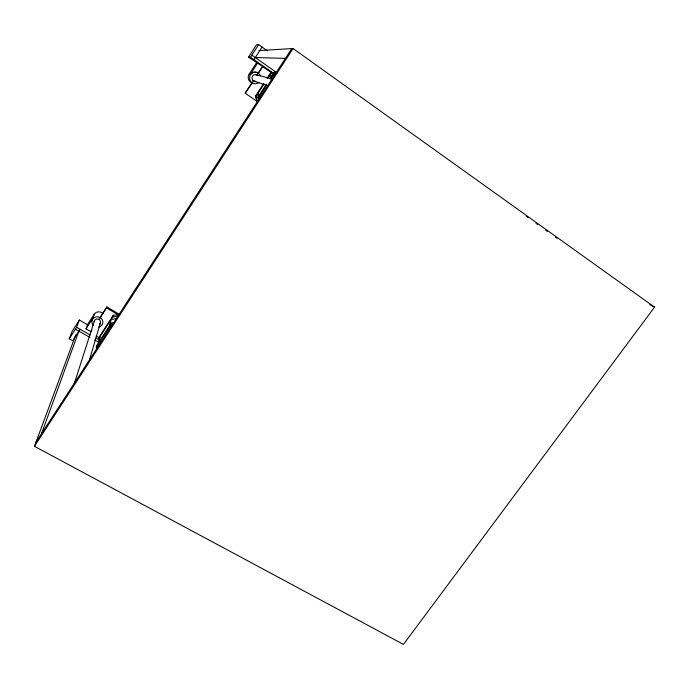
<?xml version="1.0" encoding="UTF-8"?>
<svg xmlns="http://www.w3.org/2000/svg" width="689" height="689" viewBox="0 0 689 689"><rect width="100%" height="100%" fill="white"/><g stroke="black" fill="none" stroke-linecap="round" stroke-linejoin="round"><path stroke-width="1.03" d="M96.77 348.978L96.305 347.23L110.714 325.062L111.196 323.15L113.986 322.547M112.755 317.043L113.16 315.441L117.664 314.477L117.285 316.079L112.755 317.043L98.768 338.592L99.664 341.994M109.508 325.742L111.101 319.593L117.035 318.318M98.57 342.579L100.405 336.06M96.305 347.23L96.899 345.163L111.196 323.15M98.768 338.592L99.259 336.861L113.16 315.441M99.113 319.55L106.907 306.967L119.731 314.572M89.742 358.978L100.379 322.943M74.266 383.678L94.272 321.177M92.584 319.188L94.238 314.175L87.425 324.726L86.022 328.842L91.189 331.848M41.547 433.614L78.968 330.909M258.935 50.573L293.075 48.523L654.55 307.156L403.435 644.413L34.45 446.308L75.79 334.802M90.25 334.983L80.079 329.325L72.707 340.762L69.253 338.773L76.625 327.318L79.381 320.032L87.425 324.726M69.253 338.773L72.199 331.194L79.381 320.032M257.962 73.482L262.604 66.299L271.139 72.104L248.531 57.178L256.437 44.888L258.668 44.587L267.22 50.814M248.531 57.178L250.529 57.23L258.668 44.587M274.024 73.809L253.948 59.633L262.087 47.007M251.967 82.913A5.727 5.538 76 0 1 249.082 74.291L256.515 62.777M86.022 328.842L92.929 318.137A5.538 5.202 9.9 0 0 92.145 320.721M257.746 62.897L250.193 74.601A5.822 5.624 76.4 0 1 258.005 73.077M90.888 331.728L92.033 329.962M100.043 317.577L106.907 306.967M257.548 101.748L245.189 93.222L252.157 82.456M253.586 80.802L245.189 93.222M262.94 66.342L256.997 75.222A3.342 3.23 76.4 0 0 252.518 76.091A3.342 3.23 76.4 0 0 253.44 80.725L254.198 81.121A3.342 3.23 76.4 0 0 255.869 81.25M264.145 83.825L255.955 96.443L256.902 101.223L255.464 96.184L263.611 83.636M267.099 78.253L270.588 72.87L272.448 72.517M267.633 78.451L271.182 72.991L275.841 72.078L275.23 71.975M258.59 101.361L257.807 97.442L266.454 84.127M269.864 78.873L273.412 73.413L276.28 72.862M266.548 85.203L258.392 97.752L257.807 97.442M270.622 78.934L274.119 73.551L277.004 72.991M35.983 442.166L291.783 48.6M34.45 446.308L293.075 48.523M110.714 325.062L113.513 324.459M273.447 74.963L269.382 75.756L271.569 76.255M255.602 57.54L285.418 58.393M270.588 72.87L271.182 72.991M273.412 73.413L274.119 73.551M255.74 74.696L272.086 78.839M249.082 74.291L250.486 74.679A5.848 5.65 76.4 0 1 258.332 73.155L259.452 74.171A5.848 5.65 76.4 0 1 260.278 75.445M252.717 80.604L267.599 85.729M259.641 94.626L257.738 93.695L258.788 99.724M649.796 304.641L654.55 307.156M255.464 96.184L255.955 96.443M95.797 338.075L99.492 340.133M89.94 337.395L75.394 329.23M94.565 339.97L99.182 342.536M96.072 335.991L98.828 337.601M76.625 327.318L80.079 329.325M106.631 307.94L118.517 314.976M251.881 55.129L276.246 72.354M250.529 57.23L253.948 59.633M526.37 216.372L528.119 217.621M535.999 223.262L537.747 224.511M545.628 230.143L547.376 231.392M555.256 237.033L557.005 238.282M250.029 73.18A5.727 5.538 76 0 1 251.227 72.362M258.961 82.387A5.848 5.65 76.4 0 1 253.431 83.472L252.105 82.783A5.848 5.65 76.4 0 1 250.495 74.67M93.67 315.398A5.46 5.124 10.2 0 1 102.833 313.435M99.552 324.174A3.178 2.98 9.8 0 0 99.638 319.954L98.992 319.455A3.178 2.98 9.8 0 0 94.178 321.866M98.691 327.077A5.564 5.219 9.8 0 0 101.352 318.43L100.215 317.56A5.564 5.219 9.8 0 0 93.359 325.535M259.495 98.57A2.997 2.911 78.7 0 1 261.682 96.615M274.334 77.159A3.023 2.92 81.9 0 1 275.273 74.3M97.399 349.314A2.868 2.67 6.8 0 1 97.425 347.928M97.717 347.29A2.868 2.67 6.8 0 1 98.785 346.343M110.989 327.576A2.868 2.696 7.6 0 1 112.471 325.286"/></g></svg>
